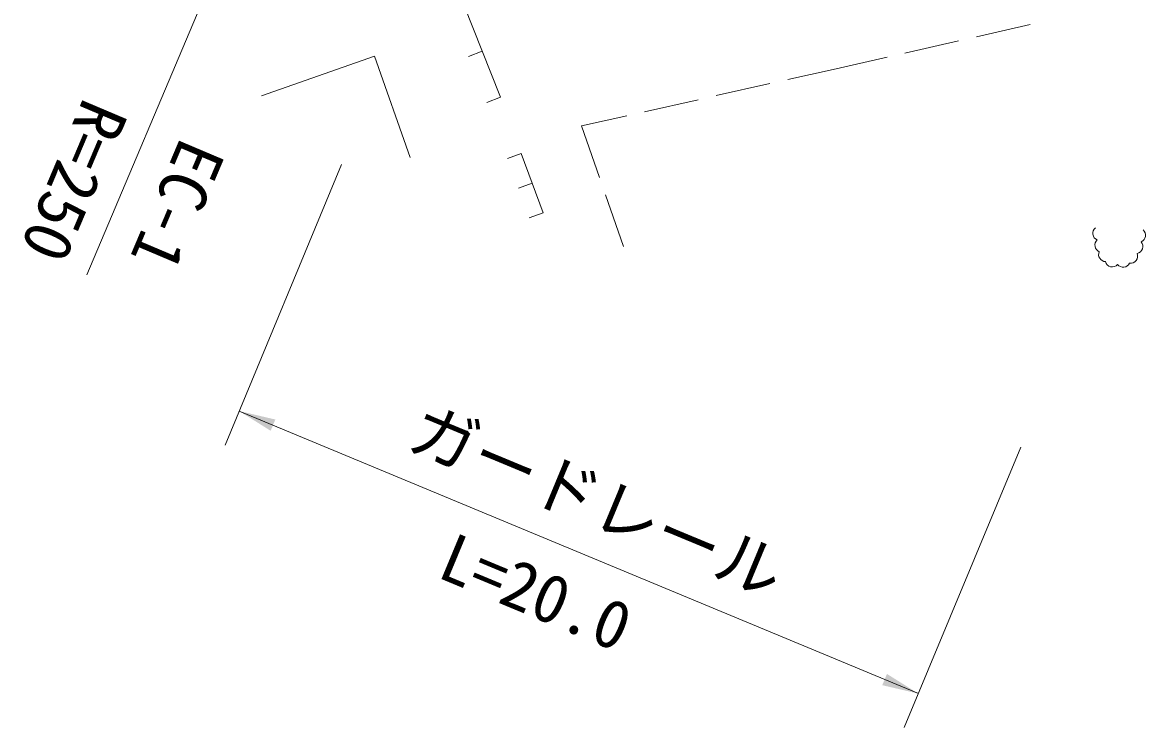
# Model space of a CAD drawing. Units: millimetres, scale not verified. Extents: x 40000 to 680000, y 20000 to 380000.
# Drawn here: x 457412 to 488014, y 249846 to 269044 of the extents above; entities that cross this region are included whole.
import ezdxf
from ezdxf.enums import TextEntityAlignment as Align

# ---------------------------------------------------------------- set-up
doc = ezdxf.new("R2010")
doc.units = ezdxf.units.MM
doc.header["$LTSCALE"] = 1000
doc.layers.add('M-BGD', color=7, linetype='Continuous', lineweight=13)
doc.layers.add('M-STR-HTXT', color=7, linetype='Continuous', lineweight=13)
doc.styles.add('ＭＳ ゴシック', font='')
doc.styles.get('ＭＳ ゴシック').set_extended_font_data('MS Gothic')

# ---------------------------------------------------------------- blocks, each defined once
blk = doc.blocks.new('filled_arrow')
at = {"color": 0, "linetype": 'Continuous', "lineweight": -2}
blk.add_solid([(7.5, 1.25), (0, 0), (7.5, -1.25)], dxfattribs=at)

msp = doc.modelspace()

# ---------------------------------------------------------------- linework, layer by layer
at = {"layer": 'M-BGD'}
for p, q in [((469438, 269523), (470437, 267012)), ((484871, 268989), (483409, 268656)), ((482921, 268545), (481458, 268213)), ((467008, 268130), (463924, 267051)), ((467008, 268130), (467976, 265366)), ((469937, 268267), (469566, 268120)), ((480971, 268102), (479501, 267768)), ((479501, 267768), (478267, 267490)), ((477779, 267381), (476315, 267052)), ((470437, 267012), (470065, 266864)), ((470437, 267012), (470065, 266864)), ((475828, 266942), (474364, 266613)), ((473876, 266504), (472642, 266226)), ((472642, 266226), (473134, 264823)), ((471005, 265475), (470629, 265338)), ((471005, 265475), (471598, 263860)), ((471301, 264668), (470926, 264530)), ((473299, 264351), (473791, 262948)), ((471598, 263860), (471223, 263722)), ((471598, 263860), (471223, 263722))]:
    msp.add_line(p, q, dxfattribs=at)
for centre, start, end in [((486771, 263305), 129.183, 247.7982), ((487819, 263251), 293.0681, 49.3227), ((486830, 262981), 132.9082, 246.4653), ((487745, 262948), 281.9626, 39.3285), ((486931, 262726), 156.9337, 266.5099), ((487605, 262682), 262.6027, 22.6788), ((487108, 262582), 195.0501, 318.636), ((487406, 262576), 218.9671, 333.4108)]:
    msp.add_arc(centre, 195, start, end, dxfattribs=at)
at = {"layer": 'M-STR-HTXT'}
for p, q in [((471381, 291022), (459162, 262172)), ((466107, 265173), (462934, 257539)), ((463318, 258463), (481825, 250769)), ((484615, 257479), (481441, 249846))]:
    msp.add_line(p, q, dxfattribs=at)

# ---------------------------------------------------------------- block references
at = {"layer": 'M-STR-HTXT', "xscale": 133, "yscale": 133}
for p, rotation in [((463318, 258463), 337.4), ((481825, 250769), 157.4)]:
    msp.add_blockref('filled_arrow', p, dxfattribs=dict(at, rotation=rotation))

# ---------------------------------------------------------------- texts
at = {"layer": 'M-STR-HTXT', "style": 'ＭＳ ゴシック'}
for s, p in [('R=250', (458725, 267196)), ('EC-1', (461373, 266123))]:
    msp.add_text(s, height=1320, rotation=247.045, dxfattribs=at).set_placement(p, align=Align.BOTTOM_LEFT)
msp.add_text('ガードレール', height=1320, rotation=337.428, dxfattribs=at).set_placement((468088, 258083), align=Align.MIDDLE_LEFT)
msp.add_text('L=20.0', height=1320, rotation=337.428, dxfattribs=at).set_placement((471000, 252558), align=Align.BOTTOM_CENTER)

doc.saveas('drawing.dxf')
